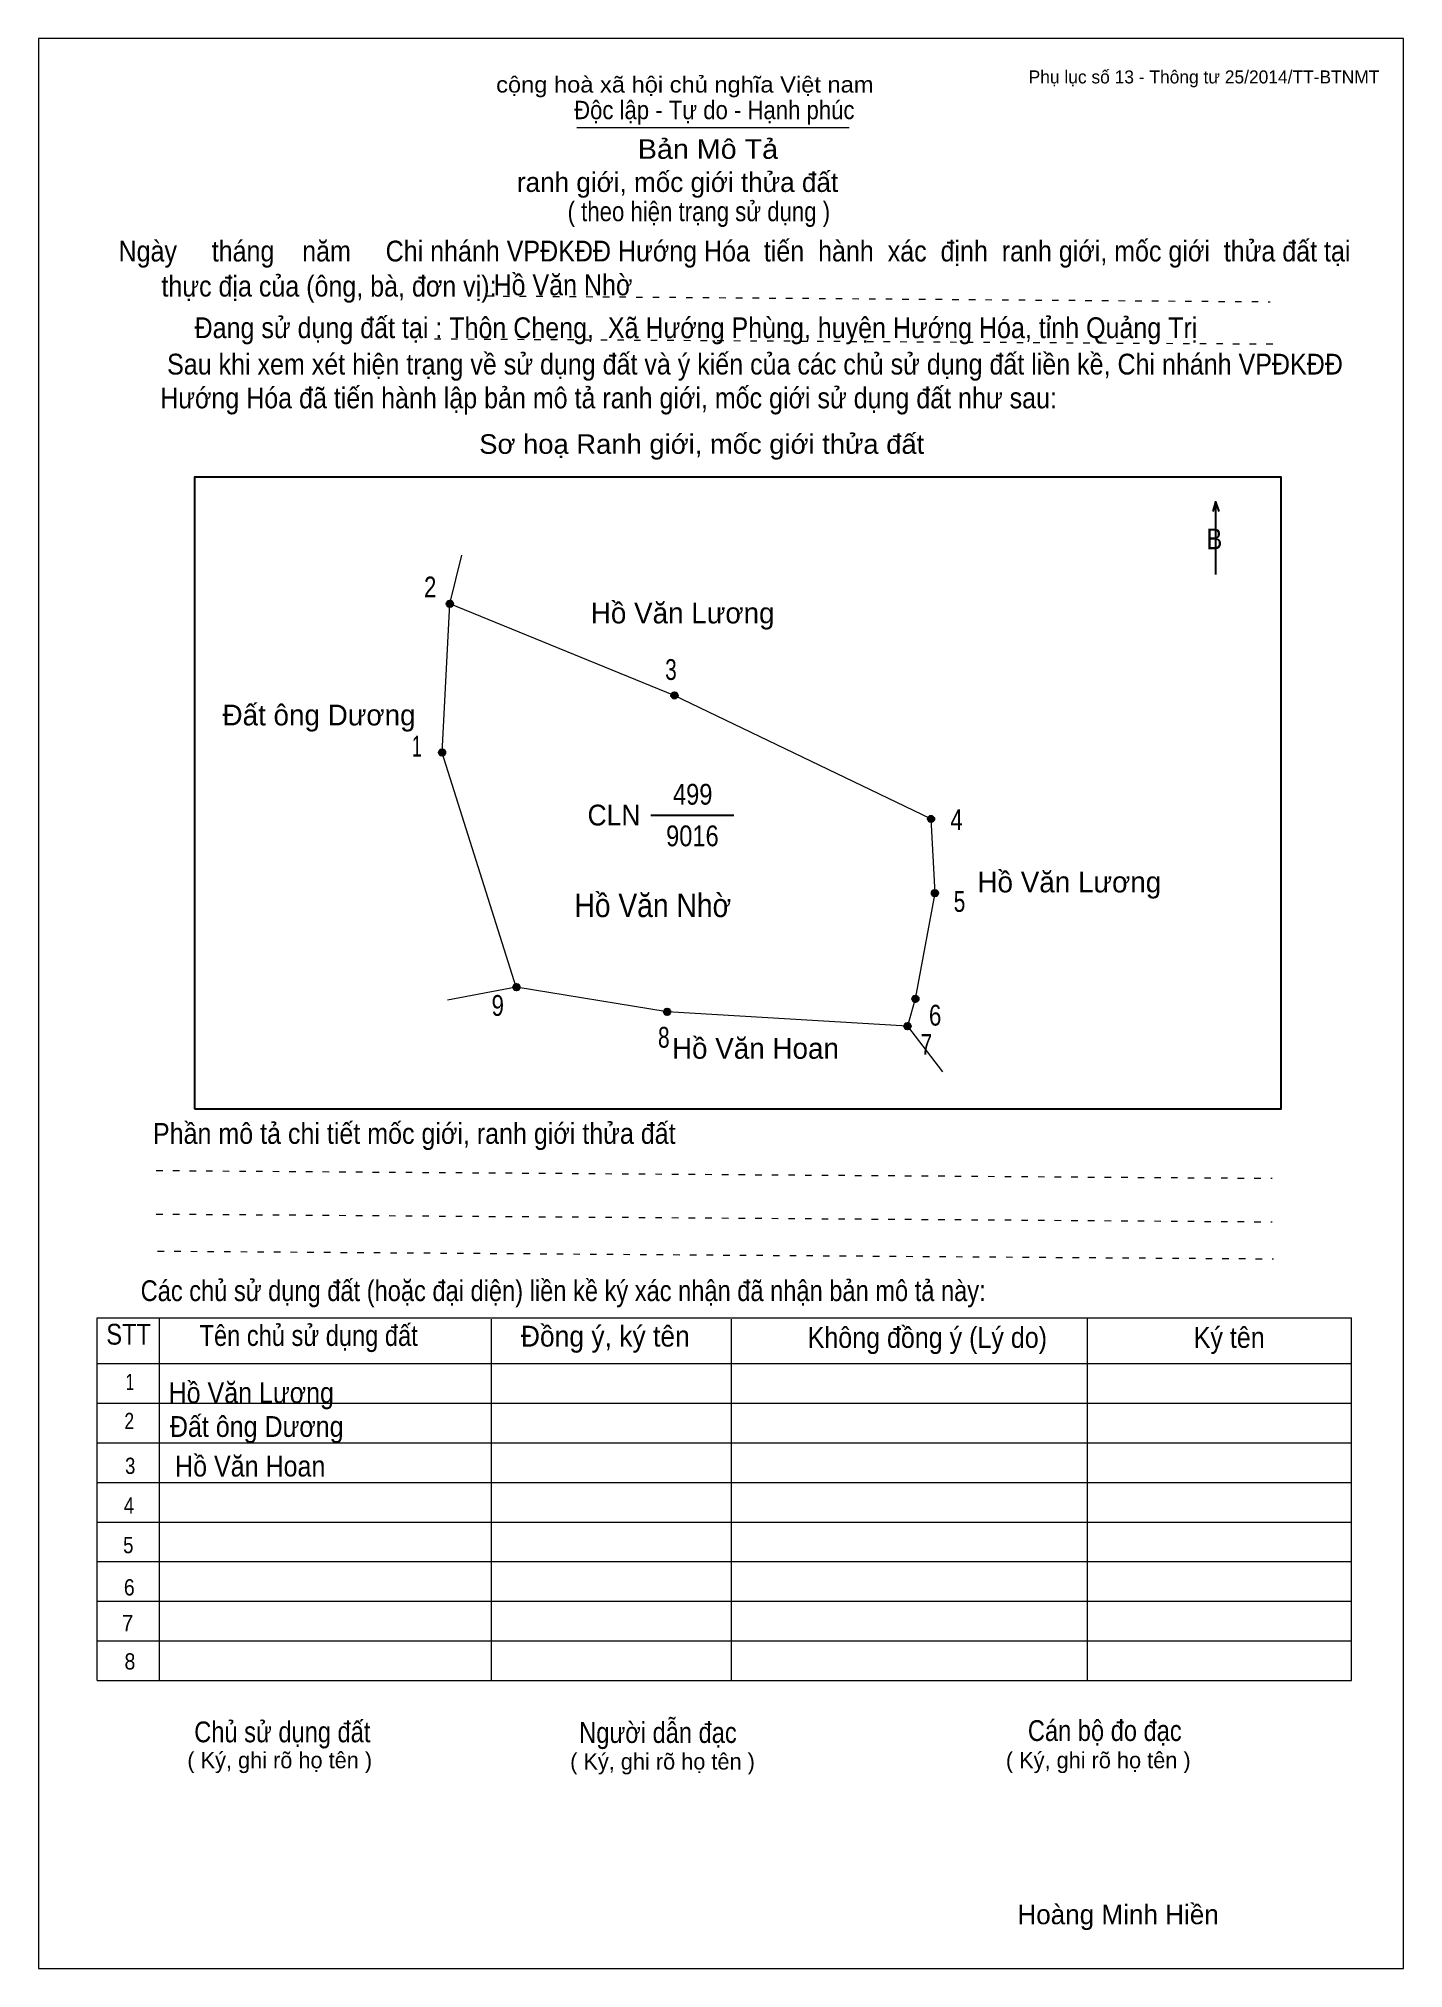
# Model space of a CAD drawing. Header units: centimetres. Extents: x 0 to 21, y 0 to 29.7.
import ezdxf
from ezdxf.enums import TextEntityAlignment as Align

# ---------------------------------------------------------------- set-up
doc = ezdxf.new("R2010")
doc.units = ezdxf.units.CM
doc.header["$LTSCALE"] = 0.13
doc.linetypes.add('DOTTED', pattern=[1.5, 0.3, -1.2])
for name, color, linetype, lineweight in [('1', 7, 'Continuous', 13), ('32', 7, 'Continuous', 25), ('33', 7, 'Continuous', 25), ('6', 7, 'Continuous', 13), ('62', 7, 'Continuous', 13)]:
    doc.layers.add(name, color=color, linetype=linetype, lineweight=lineweight)
for name, color, linetype in [('2', 7, 'Continuous'), ('34', 7, 'Continuous'), ('63', 7, 'Continuous')]:
    doc.layers.add(name, color=color, linetype=linetype)

msp = doc.modelspace()

# ---------------------------------------------------------------- hatches: boundary and pattern name
at = {"layer": '32'}
for points in [[(6.3787, 21, 1), (6.2787, 21, 1)], [(9.8345, 19.5923, 1), (9.7345, 19.5923, 1)], [(6.2583, 18.713, 1), (6.1583, 18.713, 1)], [(13.7815, 17.6898, 1), (13.6815, 17.6898, 1)], [(13.8417, 16.5463, 1), (13.7417, 16.5463, 1)], [(7.4019, 15.1019, 1), (7.3019, 15.1019, 1)], [(13.5407, 14.9213, 1), (13.4407, 14.9213, 1)], [(9.7226, 14.7227, 1), (9.6226, 14.7227, 1)], [(13.4204, 14.5, 1), (13.3204, 14.5, 1)]]:
    msp.add_hatch(color=256, dxfattribs=at).paths.add_polyline_path(points)

# ---------------------------------------------------------------- linework, layer by layer
at = {"layer": '1'}
msp.add_lwpolyline([(21, 0), (21, 29.7), (0, 29.7), (0, 0)], close=True, dxfattribs=at)
at = {"layer": '32'}
for centre in [(6.3287, 21), (9.7845, 19.5923), (6.2083, 18.713), (13.7315, 17.6898), (13.7917, 16.5463), (7.3519, 15.1019), (13.4907, 14.9213), (9.6726, 14.7227), (13.3704, 14.5)]:
    msp.add_circle(centre, 0.05, dxfattribs=at)
at = {"layer": '33'}
msp.add_line((9.42, 17.75), (10.7, 17.75), dxfattribs=at)
at = {"layer": '6'}
for p, q in [((6.33, 21), (6.51, 21.75)), ((7.35, 15.1), (6.29, 14.9)), ((13.37, 14.5), (13.91, 13.8))]:
    msp.add_line(p, q, dxfattribs=at)
for points in [[(7.35, 15.1), (6.21, 18.71), (6.33, 21)], [(13.73, 17.69), (9.78, 19.59), (6.33, 21)], [(13.73, 17.69), (13.79, 16.55), (13.49, 14.92), (13.37, 14.5)], [(13.37, 14.5), (9.67, 14.72), (7.35, 15.1)]]:
    msp.add_lwpolyline(points, dxfattribs=at)
at = {"layer": '62'}
for p, q in [((8.28, 28.33), (12.47, 28.33)), ((0.9, 10.01), (20.2, 10.01)), ((0.9, 4.43), (0.9, 10.01)), ((1.86, 4.43), (1.86, 10.01)), ((6.97, 4.43), (6.97, 9.99)), ((10.66, 4.43), (10.66, 9.99)), ((16.14, 4.43), (16.14, 10.01)), ((20.2, 4.43), (20.2, 10.01)), ((0.9, 9.31), (20.2, 9.31)), ((0.9, 8.7), (20.2, 8.7)), ((0.9, 8.09), (20.2, 8.09)), ((0.9, 7.48), (20.2, 7.48)), ((0.9, 6.87), (20.2, 6.87)), ((0.9, 6.26), (20.2, 6.26)), ((0.9, 5.65), (20.2, 5.65)), ((0.9, 5.04), (20.2, 5.04)), ((0.9, 4.43), (20.2, 4.43))]:
    msp.add_line(p, q, dxfattribs=at)
at = {"layer": '62', "linetype": 'DOTTED'}
for p, q in [((6.89, 25.74), (18.95, 25.65)), ((6.09, 25.08), (19.04, 25)), ((1.81, 12.28), (18.98, 12.16)), ((1.81, 11.61), (18.98, 11.49)), ((1.83, 11.04), (19, 10.92))]:
    msp.add_line(p, q, dxfattribs=at)
at = {"layer": '62', "lineweight": 25}
for p, q in [((18.11, 22.58), (18.11, 21.45)), ((18.11, 22.57), (18.07, 22.42)), ((18.11, 22.57), (18.16, 22.42))]:
    msp.add_line(p, q, dxfattribs=at)
msp.add_lwpolyline([(2.4, 13.23), (19.12, 13.23), (19.12, 22.95), (2.4, 22.95)], close=True, dxfattribs=at)

# ---------------------------------------------------------------- texts
at = {"layer": '2', "width": 0.9}
msp.add_text('Hồ Văn Nhờ', height=0.3611, dxfattribs=at).set_placement((9.45, 16.18), align=Align.CENTER)
at = {"layer": '32'}
for s, width, p in [('2', 0.8, (6.025, 21.1)), ('3', 0.75, (9.73, 19.83)), ('1', 0.65, (5.82, 18.65)), ('4', 0.8, (14.125, 17.52)), ('5', 0.75, (14.17, 16.26)), ('9', 0.8, (7.065, 14.66)), ('6', 0.8, (13.795, 14.51)), ('8', 0.75, (9.62, 14.17)), ('7', 0.75, (13.66, 14.06))]:
    msp.add_text(s, height=0.32, dxfattribs=dict(at, width=width)).set_placement(p, align=Align.CENTER)
at = {"layer": '33'}
for s, p in [('Hồ Văn Lương', (9.91, 20.7)), ('Đất ông Dương', (4.315, 19.13)), ('Hồ Văn Lương', (15.86, 16.56)), ('Hồ Văn Hoan', (11.03, 14))]:
    msp.add_text(s, height=0.32, dxfattribs=at).set_placement(p, align=Align.CENTER)
at = {"layer": '33', "width": 0.85}
for s, p in [('499', (10.065, 17.91)), ('9016', (10.06, 17.27))]:
    msp.add_text(s, height=0.32, dxfattribs=at).set_placement(p, align=Align.CENTER)
at = {"layer": '33', "width": 0.95}
msp.add_text('CLN', height=0.32, dxfattribs=at).set_placement((9.26, 17.59), align=Align.RIGHT)
at = {"layer": '34', "width": 0.9}
for s, p in [('Hồ Văn Nhờ', (7, 25.75)), ('Hồ Văn Lương', (2, 8.7)), ('Đất ông Dương', (2.02, 8.18)), ('Hồ Văn Hoan', (2.1, 7.57))]:
    msp.add_text(s, height=0.32, dxfattribs=at).set_placement(p)
at = {"layer": '62'}
for s, height, width, p in [('cộng hoà xã hội chủ nghĩa Việt nam', 0.2474, 1.1, (7.04, 28.87)), ('Độc lập - Tự do - Hạnh phúc', 0.2828, 0.9, (8.24, 28.46)), ('Bản Mô Tả', 0.3, 1.1, (9.22, 27.85)), ('( theo hiện trạng sử dụng )', 0.3, 0.85, (8.14, 26.89)), ('Ngày     tháng    năm     Chi nhánh VPĐKĐĐ Hướng Hóa  tiến  hành  xác  định  ranh giới, mốc giới  thửa đất tại ', 0.32, 0.9, (1.23, 26.27)), ('thực địa của (ông, bà, đơn vị): ', 0.32, 0.9, (1.89, 25.73)), ('Đang sử dụng đất tại : Thôn Cheng,  Xã Hướng Phùng, huyện Hướng Hóa, tỉnh Quảng Trị', 0.32, 0.9, (2.4, 25.09)), (' Sau khi xem xét hiện trạng về sử dụng đất và ý kiến của các chủ sử dụng đất liền kề, Chi nhánh VPĐKĐĐ ', 0.32, 0.9, (1.87, 24.53)), ('Hướng Hóa đã tiến hành lập bản mô tả ranh giới, mốc giới sử dụng đất như sau:', 0.32, 0.9, (1.87, 24.01)), ('Sơ hoạ Ranh giới, mốc giới thửa đất', 0.3, 1.05, (6.78, 23.31)), ('B', 0.32, 0.85, (17.97, 21.84)), ('Phần mô tả chi tiết mốc giới, ranh giới thửa đất ', 0.32, 0.9, (1.76, 12.69)), ('Các chủ sử dụng đất (hoặc đại diện) liền kề ký xác nhận đã nhận bản mô tả này:', 0.32, 0.85, (1.57, 10.27))]:
    msp.add_text(s, height=height, dxfattribs=dict(at, width=width)).set_placement(p)
msp.add_text('ranh giới, mốc giới thửa đất', height=0.3, dxfattribs=at).set_placement((7.36, 27.34))
for s, height, width, p in [('STT', 0.32, 0.85, (1.385, 9.6)), ('Tên chủ sử dụng đất', 0.32, 0.85, (4.155, 9.58)), ('Đồng ý, ký tên', 0.32, 0.95, (8.72, 9.57)), ('Không đồng ý (Lý do)', 0.32, 0.9, (13.675, 9.55)), ('Ký tên', 0.32, 0.9, (18.32, 9.55)), ('1', 0.25, 0.7, (1.405, 8.9)), ('2', 0.25, 0.8, (1.395, 8.3)), ('3', 0.25, 0.85, (1.41, 7.61)), ('4', 0.25, 0.85, (1.39, 7)), ('5', 0.25, 0.85, (1.38, 6.39)), ('6', 0.25, 0.9, (1.395, 5.74)), ('7', 0.25, 0.95, (1.37, 5.19)), ('8', 0.25, 0.9, (1.405, 4.6)), ('Người dẫn đạc', 0.32, 0.85, (9.53, 3.47)), ('Chủ sử dụng đất', 0.32, 0.85, (3.75, 3.48)), ('Cán bộ đo đạc', 0.32, 0.85, (16.405, 3.5))]:
    msp.add_text(s, height=height, dxfattribs=dict(at, width=width)).set_placement(p, align=Align.CENTER)
for p in [(3.71, 3.08), (9.6, 3.06), (16.305, 3.08)]:
    msp.add_text('( Ký, ghi rõ họ tên )', height=0.25, dxfattribs=at).set_placement(p, align=Align.CENTER)
at = {"layer": '63'}
msp.add_text('Phụ lục số 13 - Thông tư 25/2014/TT-BTNMT', height=0.2, dxfattribs=at).set_placement((20.63, 29.01), align=Align.RIGHT)
msp.add_text('Hoàng Minh Hiền', height=0.3, dxfattribs=at).set_placement((16.61, 0.68), align=Align.CENTER)

doc.saveas('drawing.dxf')
